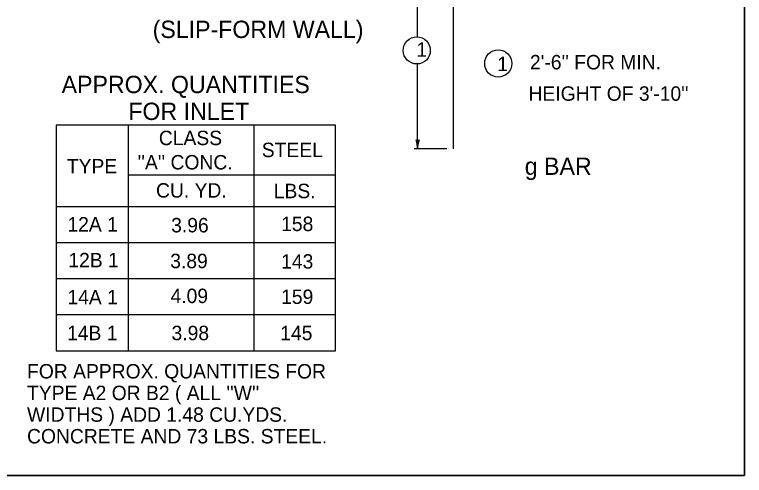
# Model space of a CAD drawing. Extents: x 1007 to 1035.5, y 1000.5 to 1021.5.
# Drawn here: x 1025.38 to 1035.5, y 1000.5 to 1006.89 of the extents above; entities that cross this region are included whole.
import ezdxf

# ---------------------------------------------------------------- set-up
doc = ezdxf.new("R2010")
doc.units = 0
for name, color, linetype in [('1', 7, 'Continuous'), ('10', 7, 'Continuous'), ('11', 7, 'Continuous')]:
    doc.layers.add(name, color=color, linetype=linetype)

msp = doc.modelspace()

# ---------------------------------------------------------------- linework, layer by layer
at = {"layer": '1'}
for p, q in [((1030.967, 1006.577), (1030.967, 1007.471)), ((1031.467, 1005.024), (1031.467, 1007.471)), ((1030.967, 1005.024), (1030.967, 1006.203)), ((1029.828, 1005.353), (1025.953, 1005.353)), ((1025.953, 1005.353), (1025.953, 1002.228)), ((1026.953, 1005.353), (1026.953, 1002.228)), ((1028.703, 1002.228), (1028.703, 1005.353)), ((1029.828, 1002.228), (1029.828, 1005.353)), ((1031.373, 1005.024), (1030.92, 1005.024)), ((1026.953, 1004.666), (1029.828, 1004.666)), ((1025.953, 1004.228), (1029.828, 1004.228)), ((1025.953, 1003.728), (1029.828, 1003.728)), ((1025.953, 1003.228), (1029.828, 1003.228)), ((1025.953, 1002.728), (1029.828, 1002.728)), ((1025.953, 1002.228), (1029.828, 1002.228))]:
    msp.add_line(p, q, dxfattribs=at)
for centre in [(1030.956, 1006.39), (1032.086, 1006.209)]:
    msp.add_circle(centre, 0.188, dxfattribs=at)
for centre, radius, start, end in [((1030.967, 1005.173), 0.0313, 228.7746, 310.8913), ((1030.576, 1005.024), 0.391, 0, 18.6688), ((1031.358, 1005.024), 0.391, 161.3472, 179.9939), ((1030.576, 1005.024), 0.391, 359.9878, 0)]:
    msp.add_arc(centre, radius, start, end, dxfattribs=at)
at = {"layer": '10'}
for p, q in [((1035.5, 1021.5), (1035.5, 1000.5)), ((1035.5, 1000.5), (1007, 1000.5))]:
    msp.add_line(p, q, dxfattribs=at)
at = {"layer": '11'}
msp.add_lwpolyline([(1007, 1000.5), (1035.5, 1000.5), (1035.5, 1021.5), (1007, 1021.5)], close=True, dxfattribs=at)

# ---------------------------------------------------------------- texts
at = {"layer": '1'}
for s, height, p in [('(SLIP-FORM WALL)', 0.24, (1027.293, 1006.562)), ('1', 0.2, (1030.95, 1006.302)), ('1', 0.2, (1032.073, 1006.103)), ("2'-6'' FOR MIN.", 0.2, (1032.526, 1006.127)), ('APPROX. QUANTITIES', 0.24, (1026.031, 1005.798)), ("HEIGHT OF 3'-10''", 0.2, (1032.506, 1005.692)), ('FOR INLET', 0.24, (1026.956, 1005.426)), ('CLASS', 0.2, (1027.379, 1005.077)), ('STEEL', 0.2, (1028.807, 1004.911)), ('TYPE', 0.2, (1026.103, 1004.686)), ("''A'' CONC.", 0.2, (1027.084, 1004.74)), ('g BAR', 0.24, (1032.454, 1004.665)), ('CU. YD.', 0.2, (1027.34, 1004.35)), ('LBS.', 0.2, (1028.973, 1004.342)), ('12A 1', 0.2, (1026.111, 1003.88)), ('3.96', 0.2, (1027.55, 1003.868)), ('158', 0.2, (1029.075, 1003.886)), ('12B 1', 0.2, (1026.124, 1003.384)), ('3.89', 0.2, (1027.537, 1003.372)), ('143', 0.2, (1029.075, 1003.366)), ('14A 1', 0.2, (1026.111, 1002.87)), ('4.09', 0.2, (1027.541, 1002.888)), ('159', 0.2, (1029.075, 1002.876)), ('14B 1', 0.2, (1026.106, 1002.374)), ('3.98', 0.2, (1027.555, 1002.374)), ('145', 0.2, (1029.063, 1002.374)), ('FOR APPROX. QUANTITIES FOR', 0.2, (1025.551, 1001.843)), ("TYPE A2 OR B2 ( ALL ''W''", 0.2, (1025.551, 1001.543)), ('WIDTHS ) ADD 1.48 CU.YDS.', 0.2, (1025.551, 1001.243)), ('CONCRETE AND 73 LBS. STEEL.', 0.2, (1025.551, 1000.943))]:
    msp.add_text(s, height=height, dxfattribs=at).set_placement(p)

doc.saveas('drawing.dxf')
